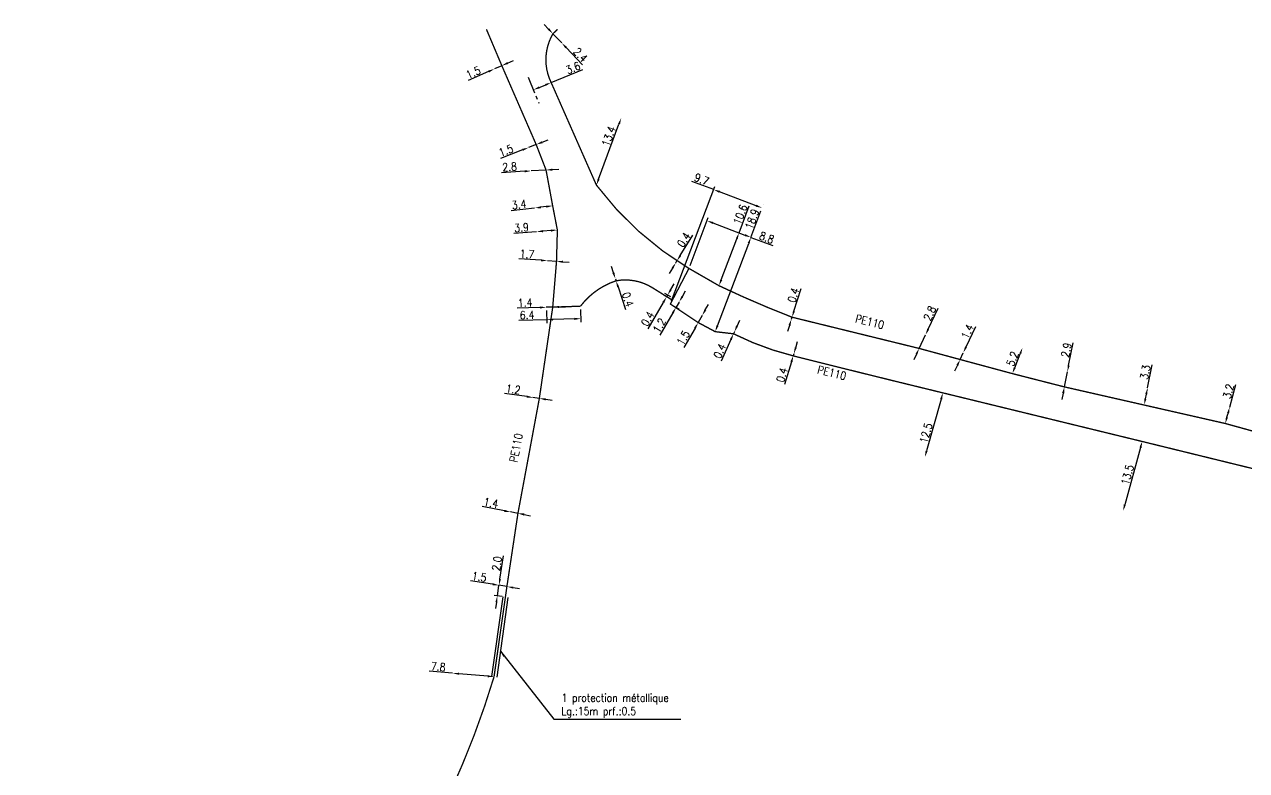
# Model space of a CAD drawing. Header units: millimetres. Extents: x 183000 to 183920, y 151989 to 153001.
# Drawn here: x 183452.9 to 183681.9, y 152861.1 to 153000.9 of the extents above; entities that cross this region are included whole.
import ezdxf
from ezdxf.enums import TextEntityAlignment as Align

# ---------------------------------------------------------------- set-up
doc = ezdxf.new("R2010")
doc.units = ezdxf.units.MM
doc.header["$MEASUREMENT"] = 0
doc.header["$PDMODE"] = 34
doc.linetypes.add('CENTER', pattern=[50.8, 31.75, -6.35, 6.35, -6.35])
doc.linetypes.add('L_100_PE', pattern=[14, 10, -1.5, 1, -1.5])
doc.layers.get('DEFPOINTS').update_dxf_attribs({"linetype": 'CONTINUOUS'})
doc.layers.add('L_140', color=3, linetype='CONTINUOUS')
doc.layers.add('L_420', color=7, linetype='CONTINUOUS')
doc.styles.get("Standard").update_dxf_attribs({"font": 'romans.shx', "width": 0.85})
doc.dimstyles.get("Standard").update_dxf_attribs({"dimtxt": 1.5, "dimasz": 1.2, "dimexe": 0.625, "dimexo": 0.625, "dimgap": 0.25, "dimtad": 1, "dimdec": 1, "dimzin": 0, "dimdsep": 46, "dimtxsty": 'Standard', "dimcen": -0.5, "dimadec": 0, "dimazin": 0, "dimtfac": 1, "dimtdec": 1, "dimtmove": 0, "dimatfit": 3, "dimfxl": 1, "dimtolj": 1, "dimtzin": 0, "dimarcsym": 0})

# ---------------------------------------------------------------- blocks, each defined once
blk = doc.blocks.new('*D226')
at = {"layer": 'DEFPOINTS', "color": 0, "linetype": 'Continuous'}
for p in [(183533.11, 152879.32), (183533.11, 152879.32), (183540.88, 152878.66)]:
    blk.add_point(p, dxfattribs=at)
at = {"layer": 'L_140', "color": 0, "linetype": 'Continuous', "lineweight": -2}
for p, q in [((183533.11, 152879.32), (183528.75, 152879.68)), ((183539.69, 152878.76), (183534.31, 152879.22))]:
    blk.add_line(p, q, dxfattribs=at)
at = {"layer": 'L_140', "color": 0, "linetype": 'Continuous'}
for points in [[(183534.32, 152879.41), (183534.29, 152879.02), (183533.11, 152879.32)], [(183539.7, 152878.96), (183539.67, 152878.56), (183540.88, 152878.66)]]:
    blk.add_solid(points, dxfattribs=at)
at = {"layer": 'L_140', "color": 0, "linetype": 'Continuous', "insert": (183530.42, 152880.55), "char_height": 1.5, "attachment_point": 5, "rotation": 355.1793}
blk.add_mtext('\\A1;7.8', dxfattribs=at)
blk = doc.blocks.new('*D227')
at = {"layer": 'DEFPOINTS', "color": 0, "linetype": 'Continuous'}
for p in [(183541.8, 152895.78), (183541.8, 152895.78), (183543, 152893.58)]:
    blk.add_point(p, dxfattribs=at)
at = {"layer": 'L_140', "color": 0, "linetype": 'Continuous', "lineweight": -2}
for p, q in [((183541.98, 152896.97), (183542.64, 152901.29)), ((183541.5, 152893.81), (183541.8, 152895.78)), ((183542.38, 152893.67), (183540.88, 152893.9)), ((183541.32, 152892.62), (183541.13, 152891.43))]:
    blk.add_line(p, q, dxfattribs=at)
at = {"layer": 'L_140', "color": 0, "linetype": 'Continuous'}
for points in [[(183541.78, 152897), (183542.18, 152896.94), (183541.8, 152895.78)], [(183541.12, 152892.65), (183541.51, 152892.59), (183541.5, 152893.81)]]:
    blk.add_solid(points, dxfattribs=at)
at = {"layer": 'L_140', "color": 0, "linetype": 'Continuous', "insert": (183541.41, 152899.87), "char_height": 1.5, "attachment_point": 5, "rotation": 81.2973}
blk.add_mtext('\\A1;2.0', dxfattribs=at)
blk = doc.blocks.new('*D228')
at = {"layer": 'DEFPOINTS', "color": 0, "linetype": 'Continuous'}
for p in [(183541.8, 152895.8), (183541.8, 152895.8), (183543.29, 152895.56)]:
    blk.add_point(p, dxfattribs=at)
at = {"layer": 'L_140', "color": 0, "linetype": 'Continuous', "lineweight": -2}
for p, q in [((183540.62, 152895.99), (183536.48, 152896.65)), ((183543.29, 152895.56), (183541.8, 152895.8)), ((183544.47, 152895.37), (183545.66, 152895.18))]:
    blk.add_line(p, q, dxfattribs=at)
at = {"layer": 'L_140', "color": 0, "linetype": 'Continuous'}
for points in [[(183540.65, 152896.18), (183540.59, 152895.79), (183541.8, 152895.8)], [(183544.5, 152895.57), (183544.44, 152895.17), (183543.29, 152895.56)]]:
    blk.add_solid(points, dxfattribs=at)
at = {"layer": 'L_140', "color": 0, "linetype": 'Continuous', "insert": (183538.12, 152897.4), "char_height": 1.5, "attachment_point": 5, "rotation": 350.9401}
blk.add_mtext('\\A1;1.5', dxfattribs=at)
blk = doc.blocks.new('*D229')
at = {"layer": 'DEFPOINTS', "color": 0, "linetype": 'Continuous'}
for p in [(183543.99, 152909.54), (183543.99, 152909.54), (183545.36, 152909.28)]:
    blk.add_point(p, dxfattribs=at)
at = {"layer": 'L_140', "color": 0, "linetype": 'Continuous', "lineweight": -2}
for p, q in [((183542.81, 152909.76), (183538.63, 152910.54)), ((183545.36, 152909.28), (183543.99, 152909.54)), ((183546.54, 152909.06), (183547.72, 152908.84))]:
    blk.add_line(p, q, dxfattribs=at)
at = {"layer": 'L_140', "color": 0, "linetype": 'Continuous'}
for points in [[(183542.85, 152909.95), (183542.77, 152909.56), (183543.99, 152909.54)], [(183546.58, 152909.26), (183546.51, 152908.86), (183545.36, 152909.28)]]:
    blk.add_solid(points, dxfattribs=at)
at = {"layer": 'L_140', "color": 0, "linetype": 'Continuous', "insert": (183540.31, 152911.24), "char_height": 1.5, "attachment_point": 5, "rotation": 349.4264}
blk.add_mtext('\\A1;1.4', dxfattribs=at)
blk = doc.blocks.new('*D230')
at = {"layer": 'DEFPOINTS', "color": 0, "linetype": 'Continuous'}
for p in [(183548.18, 152930.99), (183548.18, 152930.99), (183549.37, 152930.82)]:
    blk.add_point(p, dxfattribs=at)
at = {"layer": 'L_140', "color": 0, "linetype": 'Continuous', "lineweight": -2}
for p, q in [((183547, 152931.16), (183542.85, 152931.76)), ((183549.37, 152930.82), (183548.18, 152930.99)), ((183550.56, 152930.65), (183551.75, 152930.47))]:
    blk.add_line(p, q, dxfattribs=at)
at = {"layer": 'L_140', "color": 0, "linetype": 'Continuous'}
for points in [[(183547.03, 152931.36), (183546.97, 152930.96), (183548.18, 152930.99)], [(183550.59, 152930.84), (183550.53, 152930.45), (183549.37, 152930.82)]]:
    blk.add_solid(points, dxfattribs=at)
at = {"layer": 'L_140', "color": 0, "linetype": 'Continuous', "insert": (183544.47, 152932.54), "char_height": 1.5, "attachment_point": 5, "rotation": 351.7727}
blk.add_mtext('\\A1;1.2', dxfattribs=at)
blk = doc.blocks.new('*D231')
at = {"layer": 'DEFPOINTS', "color": 0, "linetype": 'Continuous'}
for p in [(183550.68, 152947.9), (183550.68, 152947.9), (183551.88, 152947.93)]:
    blk.add_point(p, dxfattribs=at)
at = {"layer": 'L_140', "color": 0, "linetype": 'Continuous', "lineweight": -2}
for p, q in [((183549.48, 152947.86), (183545.23, 152947.72)), ((183551.88, 152947.93), (183550.68, 152947.9)), ((183553.08, 152947.97), (183554.28, 152948.01))]:
    blk.add_line(p, q, dxfattribs=at)
at = {"layer": 'L_140', "color": 0, "linetype": 'Continuous'}
for points in [[(183549.47, 152948.06), (183549.49, 152947.66), (183550.68, 152947.9)], [(183553.07, 152948.17), (183553.08, 152947.77), (183551.88, 152947.93)]]:
    blk.add_solid(points, dxfattribs=at)
at = {"layer": 'L_140', "color": 0, "linetype": 'Continuous', "insert": (183546.72, 152948.77), "char_height": 1.5, "attachment_point": 5, "rotation": 1.8009}
blk.add_mtext('\\A1;1.4', dxfattribs=at)
blk = doc.blocks.new('*D232')
at = {"layer": 'DEFPOINTS', "color": 0, "linetype": 'Continuous'}
for p in [(183550.68, 152947.9), (183557.08, 152948.1), (183550.75, 152945.57)]:
    blk.add_point(p, dxfattribs=at)
at = {"layer": 'L_140', "color": 0, "linetype": 'Continuous', "lineweight": -2}
for p, q in [((183550.7, 152947.27), (183550.77, 152944.94)), ((183557.1, 152947.47), (183557.17, 152945.14)), ((183550.75, 152945.57), (183545.52, 152945.4)), ((183555.95, 152945.73), (183551.95, 152945.6))]:
    blk.add_line(p, q, dxfattribs=at)
at = {"layer": 'L_140', "color": 0, "linetype": 'Continuous'}
for points in [[(183551.94, 152945.8), (183551.96, 152945.4), (183550.75, 152945.57)], [(183555.94, 152945.93), (183555.96, 152945.53), (183557.15, 152945.77)]]:
    blk.add_solid(points, dxfattribs=at)
at = {"layer": 'L_140', "color": 0, "linetype": 'Continuous', "insert": (183547.07, 152946.45), "char_height": 1.5, "attachment_point": 5, "rotation": 1.8009}
blk.add_mtext('\\A1;6.4', dxfattribs=at)
blk = doc.blocks.new('*D234')
at = {"layer": 'DEFPOINTS', "color": 0, "linetype": 'Continuous'}
for p in [(183550.89, 152956.62), (183550.89, 152956.62), (183552.59, 152956.5)]:
    blk.add_point(p, dxfattribs=at)
at = {"layer": 'L_140', "color": 0, "linetype": 'Continuous', "lineweight": -2}
for p, q in [((183549.69, 152956.7), (183545.51, 152956.97)), ((183552.59, 152956.5), (183550.89, 152956.62)), ((183553.78, 152956.42), (183554.98, 152956.34))]:
    blk.add_line(p, q, dxfattribs=at)
at = {"layer": 'L_140', "color": 0, "linetype": 'Continuous'}
for points in [[(183549.7, 152956.9), (183549.68, 152956.5), (183550.89, 152956.62)], [(183553.8, 152956.62), (183553.77, 152956.22), (183552.59, 152956.5)]]:
    blk.add_solid(points, dxfattribs=at)
at = {"layer": 'L_140', "color": 0, "linetype": 'Continuous', "insert": (183547.07, 152957.87), "char_height": 1.5, "attachment_point": 5, "rotation": 356.1889}
blk.add_mtext('\\A1;1.7', dxfattribs=at)
blk = doc.blocks.new('*D235')
at = {"layer": 'DEFPOINTS', "color": 0, "linetype": 'Continuous'}
for p in [(183548.86, 152962.06), (183548.86, 152962.06), (183552.75, 152962.38)]:
    blk.add_point(p, dxfattribs=at)
at = {"layer": 'L_140', "color": 0, "linetype": 'Continuous', "lineweight": -2}
for p, q in [((183548.86, 152962.06), (183544.57, 152961.7)), ((183551.55, 152962.28), (183550.06, 152962.16))]:
    blk.add_line(p, q, dxfattribs=at)
at = {"layer": 'L_140', "color": 0, "linetype": 'Continuous'}
for points in [[(183550.04, 152962.36), (183550.07, 152961.96), (183548.86, 152962.06)], [(183551.54, 152962.48), (183551.57, 152962.08), (183552.75, 152962.38)]]:
    blk.add_solid(points, dxfattribs=at)
at = {"layer": 'L_140', "color": 0, "linetype": 'Continuous', "insert": (183546.03, 152962.83), "char_height": 1.5, "attachment_point": 5, "rotation": 4.7794}
blk.add_mtext('\\A1;3.9', dxfattribs=at)
blk = doc.blocks.new('*D236')
at = {"layer": 'DEFPOINTS', "color": 0, "linetype": 'Continuous'}
for p in [(183548.49, 152966.5), (183548.49, 152966.5), (183551.87, 152966.91)]:
    blk.add_point(p, dxfattribs=at)
at = {"layer": 'L_140', "color": 0, "linetype": 'Continuous', "lineweight": -2}
for p, q in [((183548.49, 152966.5), (183544.09, 152965.96)), ((183550.67, 152966.76), (183549.68, 152966.64))]:
    blk.add_line(p, q, dxfattribs=at)
at = {"layer": 'L_140', "color": 0, "linetype": 'Continuous'}
for points in [[(183549.66, 152966.84), (183549.71, 152966.44), (183548.49, 152966.5)], [(183550.65, 152966.96), (183550.7, 152966.56), (183551.87, 152966.91)]]:
    blk.add_solid(points, dxfattribs=at)
at = {"layer": 'L_140', "color": 0, "linetype": 'Continuous', "insert": (183545.57, 152967.15), "char_height": 1.5, "attachment_point": 5, "rotation": 6.9338}
blk.add_mtext('\\A1;3.4', dxfattribs=at)
blk = doc.blocks.new('*D237')
at = {"layer": 'DEFPOINTS', "color": 0, "linetype": 'Continuous'}
for p in [(183547.83, 152973.45), (183547.83, 152973.45), (183550.63, 152973.62)]:
    blk.add_point(p, dxfattribs=at)
at = {"layer": 'L_140', "color": 0, "linetype": 'Continuous', "lineweight": -2}
for p, q in [((183546.63, 152973.38), (183542.27, 152973.11)), ((183550.63, 152973.62), (183547.83, 152973.45)), ((183551.82, 152973.69), (183553.02, 152973.77))]:
    blk.add_line(p, q, dxfattribs=at)
at = {"layer": 'L_140', "color": 0, "linetype": 'Continuous'}
for points in [[(183546.62, 152973.58), (183546.65, 152973.18), (183547.83, 152973.45)], [(183551.81, 152973.89), (183551.84, 152973.49), (183550.63, 152973.62)]]:
    blk.add_solid(points, dxfattribs=at)
at = {"layer": 'L_140', "color": 0, "linetype": 'Continuous', "insert": (183543.79, 152974.21), "char_height": 1.5, "attachment_point": 5, "rotation": 3.4757}
blk.add_mtext('\\A1;2.8', dxfattribs=at)
blk = doc.blocks.new('*D238')
at = {"layer": 'DEFPOINTS', "color": 0, "linetype": 'Continuous'}
for p in [(183547.35, 152977.83), (183547.35, 152977.83), (183548.78, 152978.39)]:
    blk.add_point(p, dxfattribs=at)
at = {"layer": 'L_140', "color": 0, "linetype": 'Continuous', "lineweight": -2}
for p, q in [((183549.9, 152978.82), (183551.02, 152979.26)), ((183546.23, 152977.4), (183542.08, 152975.79)), ((183548.78, 152978.39), (183547.35, 152977.83))]:
    blk.add_line(p, q, dxfattribs=at)
at = {"layer": 'L_140', "color": 0, "linetype": 'Continuous'}
for points in [[(183549.83, 152979.01), (183549.97, 152978.64), (183548.78, 152978.39)], [(183546.16, 152977.59), (183546.3, 152977.21), (183547.35, 152977.83)]]:
    blk.add_solid(points, dxfattribs=at)
at = {"layer": 'L_140', "color": 0, "linetype": 'Continuous', "insert": (183543.11, 152977.27), "char_height": 1.5, "attachment_point": 5, "rotation": 21.1647}
blk.add_mtext('\\A1;1.5', dxfattribs=at)
blk = doc.blocks.new('*D239')
at = {"layer": 'DEFPOINTS', "color": 0, "linetype": 'Continuous'}
for p in [(183542.34, 152993.17), (183540.96, 152992.56), (183540.96, 152992.56)]:
    blk.add_point(p, dxfattribs=at)
at = {"layer": 'L_140', "color": 0, "linetype": 'Continuous', "lineweight": -2}
for p, q in [((183542.34, 152993.17), (183540.96, 152992.56)), ((183543.43, 152993.66), (183544.53, 152994.15)), ((183539.87, 152992.08), (183536.04, 152990.38))]:
    blk.add_line(p, q, dxfattribs=at)
at = {"layer": 'L_140', "color": 0, "linetype": 'Continuous'}
for points in [[(183543.35, 152993.84), (183543.51, 152993.48), (183542.34, 152993.17)], [(183539.79, 152992.26), (183539.95, 152991.89), (183540.96, 152992.56)]]:
    blk.add_solid(points, dxfattribs=at)
at = {"layer": 'L_140', "color": 0, "linetype": 'Continuous', "insert": (183537, 152991.9), "char_height": 1.5, "attachment_point": 5, "rotation": 23.9397}
blk.add_mtext('\\A1;1.5', dxfattribs=at)
blk = doc.blocks.new('*D240')
at = {"layer": 'DEFPOINTS', "color": 0, "linetype": 'Continuous'}
for p in [(183563.63, 152953.24), (183563.63, 152953.24), (183563.75, 152952.86)]:
    blk.add_point(p, dxfattribs=at)
at = {"layer": 'L_140', "color": 0, "linetype": 'Continuous', "lineweight": -2}
for p, q in [((183563.25, 152954.38), (183562.88, 152955.52)), ((183563.63, 152953.24), (183563.75, 152952.86)), ((183564.13, 152951.72), (183565.51, 152947.51))]:
    blk.add_line(p, q, dxfattribs=at)
at = {"layer": 'L_140', "color": 0, "linetype": 'Continuous'}
for points in [[(183563.44, 152954.44), (183563.06, 152954.32), (183563.63, 152953.24)], [(183564.32, 152951.78), (183563.94, 152951.66), (183563.75, 152952.86)]]:
    blk.add_solid(points, dxfattribs=at)
at = {"layer": 'L_140', "color": 0, "linetype": 'Continuous', "insert": (183565.96, 152949.36), "char_height": 1.5, "attachment_point": 5, "rotation": 288.1986}
blk.add_mtext('\\A1;0.4', dxfattribs=at)
blk = doc.blocks.new('*D241')
at = {"layer": 'DEFPOINTS', "color": 0, "linetype": 'Continuous'}
for p in [(183573.42, 152950.2), (183574.33, 152949.21), (183574.53, 152949.55)]:
    blk.add_point(p, dxfattribs=at)
at = {"layer": 'L_140', "color": 0, "linetype": 'Continuous', "lineweight": -2}
for p, q in [((183574.02, 152951.23), (183574.63, 152952.27)), ((183573.79, 152949.52), (183572.68, 152950.17)), ((183573.99, 152949.87), (183572.88, 152950.51)), ((183573.42, 152950.2), (183573.22, 152949.85)), ((183572.61, 152948.82), (183569.72, 152943.84))]:
    blk.add_line(p, q, dxfattribs=at)
at = {"layer": 'L_140', "color": 0, "linetype": 'Continuous'}
for points in [[(183572.44, 152948.92), (183572.79, 152948.71), (183573.22, 152949.85)], [(183573.85, 152951.34), (183574.2, 152951.13), (183573.42, 152950.2)]]:
    blk.add_solid(points, dxfattribs=at)
at = {"layer": 'L_140', "color": 0, "linetype": 'Continuous', "insert": (183569.67, 152945.74), "char_height": 1.5, "attachment_point": 5, "rotation": 59.7736}
blk.add_mtext('\\A1;0.4', dxfattribs=at)
blk = doc.blocks.new('*D242')
at = {"layer": 'DEFPOINTS', "color": 0, "linetype": 'Continuous'}
for p in [(183573.93, 152948.51), (183575.58, 152948.88), (183575.58, 152948.88)]:
    blk.add_point(p, dxfattribs=at)
at = {"layer": 'L_140', "color": 0, "linetype": 'Continuous', "lineweight": -2}
for p, q in [((183576.18, 152949.92), (183576.78, 152950.96)), ((183574.39, 152946.85), (183571.97, 152942.7)), ((183574.47, 152948.2), (183575.54, 152947.58)), ((183575.58, 152948.88), (183575, 152947.89))]:
    blk.add_line(p, q, dxfattribs=at)
at = {"layer": 'L_140', "color": 0, "linetype": 'Continuous'}
for points in [[(183576.01, 152950.02), (183576.35, 152949.82), (183575.58, 152948.88)], [(183574.22, 152946.95), (183574.57, 152946.75), (183575, 152947.89)]]:
    blk.add_solid(points, dxfattribs=at)
at = {"layer": 'L_140', "color": 0, "linetype": 'Continuous', "insert": (183571.86, 152944.49), "char_height": 1.5, "attachment_point": 5, "rotation": 59.7736}
blk.add_mtext('\\A1;1.2', dxfattribs=at)
blk = doc.blocks.new('*D243')
at = {"layer": 'DEFPOINTS', "color": 0, "linetype": 'Continuous'}
for p in [(183579.14, 152945.04), (183579.89, 152946.35), (183579.89, 152946.35)]:
    blk.add_point(p, dxfattribs=at)
at = {"layer": 'L_140', "color": 0, "linetype": 'Continuous', "lineweight": -2}
for p, q in [((183580.48, 152947.39), (183581.08, 152948.43)), ((183579.89, 152946.35), (183579.14, 152945.04)), ((183578.55, 152944), (183576.47, 152940.36))]:
    blk.add_line(p, q, dxfattribs=at)
at = {"layer": 'L_140', "color": 0, "linetype": 'Continuous'}
for points in [[(183580.31, 152947.49), (183580.66, 152947.29), (183579.89, 152946.35)], [(183578.38, 152944.1), (183578.72, 152943.9), (183579.14, 152945.04)]]:
    blk.add_solid(points, dxfattribs=at)
at = {"layer": 'L_140', "color": 0, "linetype": 'Continuous', "insert": (183576.35, 152942.16), "char_height": 1.5, "attachment_point": 5, "rotation": 60.292}
blk.add_mtext('\\A1;1.5', dxfattribs=at)
blk = doc.blocks.new('*D244')
at = {"layer": 'DEFPOINTS', "color": 0, "linetype": 'Continuous'}
for p in [(183585.77, 152942.93), (183585.93, 152943.29), (183585.93, 152943.29)]:
    blk.add_point(p, dxfattribs=at)
at = {"layer": 'L_140', "color": 0, "linetype": 'Continuous', "lineweight": -2}
for p, q in [((183586.43, 152944.38), (183586.93, 152945.48)), ((183585.93, 152943.29), (183585.77, 152942.93)), ((183585.27, 152941.84), (183583.44, 152937.8))]:
    blk.add_line(p, q, dxfattribs=at)
at = {"layer": 'L_140', "color": 0, "linetype": 'Continuous'}
for points in [[(183585.09, 152941.92), (183585.45, 152941.75), (183585.77, 152942.93)], [(183586.25, 152944.47), (183586.61, 152944.3), (183585.93, 152943.29)]]:
    blk.add_solid(points, dxfattribs=at)
at = {"layer": 'L_140', "color": 0, "linetype": 'Continuous', "insert": (183583.2, 152939.69), "char_height": 1.5, "attachment_point": 5, "rotation": 65.534}
blk.add_mtext('\\A1;0.4', dxfattribs=at)
blk = doc.blocks.new('*D245')
at = {"layer": 'DEFPOINTS', "color": 0, "linetype": 'Continuous'}
for p in [(183596.97, 152938.79), (183597.08, 152939.18), (183597.08, 152939.18)]:
    blk.add_point(p, dxfattribs=at)
at = {"layer": 'L_140', "color": 0, "linetype": 'Continuous', "lineweight": -2}
for p, q in [((183597.43, 152940.33), (183597.77, 152941.48)), ((183596.63, 152937.65), (183595.35, 152933.4)), ((183597.08, 152939.18), (183596.97, 152938.79))]:
    blk.add_line(p, q, dxfattribs=at)
at = {"layer": 'L_140', "color": 0, "linetype": 'Continuous'}
for points in [[(183597.24, 152940.38), (183597.62, 152940.27), (183597.08, 152939.18)], [(183596.43, 152937.7), (183596.82, 152937.59), (183596.97, 152938.79)]]:
    blk.add_solid(points, dxfattribs=at)
at = {"layer": 'L_140', "color": 0, "linetype": 'Continuous', "insert": (183594.86, 152935.23), "char_height": 1.5, "attachment_point": 5, "rotation": 73.3179}
blk.add_mtext('\\A1;0.4', dxfattribs=at)
blk = doc.blocks.new('*D246')
at = {"layer": 'DEFPOINTS', "color": 0, "linetype": 'Continuous'}
for p in [(183625.01, 152931.86), (183621.64, 152919.83), (183621.64, 152919.83)]:
    blk.add_point(p, dxfattribs=at)
at = {"layer": 'L_140', "color": 0, "linetype": 'Continuous', "lineweight": -2}
blk.add_line((183624.69, 152930.71), (183621.96, 152920.98), dxfattribs=at)
at = {"layer": 'L_140', "color": 0, "linetype": 'Continuous'}
for points in [[(183624.5, 152930.76), (183624.88, 152930.65), (183625.01, 152931.86)], [(183621.77, 152921.04), (183622.15, 152920.93), (183621.64, 152919.83)]]:
    blk.add_solid(points, dxfattribs=at)
at = {"layer": 'L_140', "color": 0, "linetype": 'Continuous', "insert": (183621.86, 152924.32), "char_height": 1.5, "attachment_point": 5, "rotation": 74.3297}
blk.add_mtext('\\A1;12.5', dxfattribs=at)
blk = doc.blocks.new('*D247')
at = {"layer": 'DEFPOINTS', "color": 0, "linetype": 'Continuous'}
for p in [(183662.37, 152922.75), (183658.8, 152909.74), (183658.8, 152909.74)]:
    blk.add_point(p, dxfattribs=at)
at = {"layer": 'L_140', "color": 0, "linetype": 'Continuous', "lineweight": -2}
blk.add_line((183662.06, 152921.6), (183659.12, 152910.89), dxfattribs=at)
at = {"layer": 'L_140', "color": 0, "linetype": 'Continuous'}
for points in [[(183661.86, 152921.65), (183662.25, 152921.54), (183662.37, 152922.75)], [(183658.93, 152910.95), (183659.31, 152910.84), (183658.8, 152909.74)]]:
    blk.add_solid(points, dxfattribs=at)
at = {"layer": 'L_140', "color": 0, "linetype": 'Continuous', "insert": (183659.62, 152916.51), "char_height": 1.5, "attachment_point": 5, "rotation": 74.6577}
blk.add_mtext('\\A1;13.5', dxfattribs=at)
blk = doc.blocks.new('*D320')
at = {"layer": 'DEFPOINTS', "color": 0, "linetype": 'Continuous'}
for p in [(183678.78, 152929.21), (183678.78, 152929.21), (183677.95, 152926.12)]:
    blk.add_point(p, dxfattribs=at)
at = {"layer": 'L_140', "color": 0, "linetype": 'Continuous', "lineweight": -2}
for p, q in [((183678.78, 152929.21), (183679.92, 152933.43)), ((183678.26, 152927.28), (183678.47, 152928.05))]:
    blk.add_line(p, q, dxfattribs=at)
at = {"layer": 'L_140', "color": 0, "linetype": 'Continuous'}
for points in [[(183678.28, 152928.1), (183678.66, 152928), (183678.78, 152929.21)], [(183678.07, 152927.33), (183678.46, 152927.23), (183677.95, 152926.12)]]:
    blk.add_solid(points, dxfattribs=at)
at = {"layer": 'L_140', "color": 0, "linetype": 'Continuous', "insert": (183678.54, 152932.16), "char_height": 1.5, "attachment_point": 5, "rotation": 74.9165}
blk.add_mtext('\\A1;3.2', dxfattribs=at)
blk = doc.blocks.new('*D321')
at = {"layer": 'DEFPOINTS', "color": 0, "linetype": 'Continuous'}
for p in [(183663.39, 152932.82), (183663.39, 152932.82), (183662.74, 152929.58)]:
    blk.add_point(p, dxfattribs=at)
at = {"layer": 'L_140', "color": 0, "linetype": 'Continuous', "lineweight": -2}
for p, q in [((183663.39, 152932.82), (183664.25, 152937.1)), ((183662.98, 152930.76), (183663.16, 152931.64))]:
    blk.add_line(p, q, dxfattribs=at)
at = {"layer": 'L_140', "color": 0, "linetype": 'Continuous'}
for points in [[(183662.78, 152930.8), (183663.17, 152930.72), (183662.74, 152929.58)], [(183662.96, 152931.68), (183663.35, 152931.6), (183663.39, 152932.82)]]:
    blk.add_solid(points, dxfattribs=at)
at = {"layer": 'L_140', "color": 0, "linetype": 'Continuous', "insert": (183662.96, 152935.74), "char_height": 1.5, "attachment_point": 5, "rotation": 78.6742}
blk.add_mtext('\\A1;3.3', dxfattribs=at)
blk = doc.blocks.new('*D322')
at = {"layer": 'DEFPOINTS', "color": 0, "linetype": 'Continuous'}
for p in [(183648.36, 152935.83), (183648.36, 152935.83), (183647.79, 152932.98)]:
    blk.add_point(p, dxfattribs=at)
at = {"layer": 'L_140', "color": 0, "linetype": 'Continuous', "lineweight": -2}
for p, q in [((183648.59, 152937), (183649.44, 152941.23)), ((183647.79, 152932.98), (183648.36, 152935.83)), ((183647.55, 152931.81), (183647.32, 152930.63))]:
    blk.add_line(p, q, dxfattribs=at)
at = {"layer": 'L_140', "color": 0, "linetype": 'Continuous'}
for points in [[(183648.4, 152937.04), (183648.79, 152936.96), (183648.36, 152935.83)], [(183647.36, 152931.85), (183647.75, 152931.77), (183647.79, 152932.98)]]:
    blk.add_solid(points, dxfattribs=at)
at = {"layer": 'L_140', "color": 0, "linetype": 'Continuous', "insert": (183648.15, 152939.9), "char_height": 1.5, "attachment_point": 5, "rotation": 78.6749}
blk.add_mtext('\\A1;2.9', dxfattribs=at)
blk = doc.blocks.new('*D323')
at = {"layer": 'DEFPOINTS', "color": 0, "linetype": 'Continuous'}
for p in [(183639.94, 152940.31), (183639.94, 152940.31), (183638.04, 152935.47)]:
    blk.add_point(p, dxfattribs=at)
at = {"layer": 'L_140', "color": 0, "linetype": 'Continuous', "lineweight": -2}
blk.add_line((183638.48, 152936.58), (183639.5, 152939.19), dxfattribs=at)
at = {"layer": 'L_140', "color": 0, "linetype": 'Continuous'}
for points in [[(183639.32, 152939.26), (183639.69, 152939.12), (183639.94, 152940.31)], [(183638.29, 152936.66), (183638.66, 152936.51), (183638.04, 152935.47)]]:
    blk.add_solid(points, dxfattribs=at)
at = {"layer": 'L_140', "color": 0, "linetype": 'Continuous', "insert": (183638.06, 152938.25), "char_height": 1.5, "attachment_point": 5, "rotation": 68.5109}
blk.add_mtext('\\A1;5.2', dxfattribs=at)
blk = doc.blocks.new('*D324')
at = {"layer": 'DEFPOINTS', "color": 0, "linetype": 'Continuous'}
for p in [(183628.25, 152938.11), (183628.84, 152939.38), (183628.84, 152939.38)]:
    blk.add_point(p, dxfattribs=at)
at = {"layer": 'L_140', "color": 0, "linetype": 'Continuous', "lineweight": -2}
for p, q in [((183629.36, 152940.47), (183631.17, 152944.31)), ((183628.25, 152938.11), (183628.84, 152939.38)), ((183627.73, 152937.03), (183627.22, 152935.94))]:
    blk.add_line(p, q, dxfattribs=at)
at = {"layer": 'L_140', "color": 0, "linetype": 'Continuous'}
for points in [[(183629.17, 152940.55), (183629.54, 152940.38), (183628.84, 152939.38)], [(183627.55, 152937.11), (183627.91, 152936.94), (183628.25, 152938.11)]]:
    blk.add_solid(points, dxfattribs=at)
at = {"layer": 'L_140', "color": 0, "linetype": 'Continuous', "insert": (183629.61, 152943.36), "char_height": 1.5, "attachment_point": 5, "rotation": 64.7448}
blk.add_mtext('\\A1;1.4', dxfattribs=at)
blk = doc.blocks.new('*D325')
at = {"layer": 'DEFPOINTS', "color": 0, "linetype": 'Continuous'}
for p in [(183621.76, 152942.72), (183621.76, 152942.72), (183620.56, 152940.19)]:
    blk.add_point(p, dxfattribs=at)
at = {"layer": 'L_140', "color": 0, "linetype": 'Continuous', "lineweight": -2}
for p, q in [((183622.27, 152943.81), (183624.13, 152947.76)), ((183620.56, 152940.19), (183621.76, 152942.72)), ((183620.05, 152939.11), (183619.54, 152938.02))]:
    blk.add_line(p, q, dxfattribs=at)
at = {"layer": 'L_140', "color": 0, "linetype": 'Continuous'}
for points in [[(183622.09, 152943.9), (183622.45, 152943.72), (183621.76, 152942.72)], [(183619.87, 152939.19), (183620.23, 152939.02), (183620.56, 152940.19)]]:
    blk.add_solid(points, dxfattribs=at)
at = {"layer": 'L_140', "color": 0, "linetype": 'Continuous', "insert": (183622.55, 152946.76), "char_height": 1.5, "attachment_point": 5, "rotation": 64.7444}
blk.add_mtext('\\A1;2.8', dxfattribs=at)
blk = doc.blocks.new('*D326')
at = {"layer": 'DEFPOINTS', "color": 0, "linetype": 'Continuous'}
for p in [(183596.62, 152945.65), (183596.62, 152945.65), (183596.74, 152946.04)]:
    blk.add_point(p, dxfattribs=at)
at = {"layer": 'L_140', "color": 0, "linetype": 'Continuous', "lineweight": -2}
for p, q in [((183597.1, 152947.18), (183598.44, 152951.41)), ((183596.26, 152944.51), (183595.9, 152943.36)), ((183596.62, 152945.65), (183596.74, 152946.04))]:
    blk.add_line(p, q, dxfattribs=at)
at = {"layer": 'L_140', "color": 0, "linetype": 'Continuous'}
for points in [[(183596.91, 152947.24), (183597.3, 152947.12), (183596.74, 152946.04)], [(183596.07, 152944.57), (183596.45, 152944.45), (183596.62, 152945.65)]]:
    blk.add_solid(points, dxfattribs=at)
at = {"layer": 'L_140', "color": 0, "linetype": 'Continuous', "insert": (183597, 152950.17), "char_height": 1.5, "attachment_point": 5, "rotation": 72.5245}
blk.add_mtext('\\A1;0.4', dxfattribs=at)
blk = doc.blocks.new('*D327')
at = {"layer": 'DEFPOINTS', "color": 0, "linetype": 'Continuous'}
for p in [(183589.03, 152961), (183589.03, 152961), (183582.34, 152943.33)]:
    blk.add_point(p, dxfattribs=at)
at = {"layer": 'L_140', "color": 0, "linetype": 'Continuous', "lineweight": -2}
for p, q in [((183589.03, 152961), (183590.92, 152966)), ((183582.76, 152944.45), (183588.61, 152959.88))]:
    blk.add_line(p, q, dxfattribs=at)
at = {"layer": 'L_140', "color": 0, "linetype": 'Continuous'}
for points in [[(183588.42, 152959.95), (183588.79, 152959.81), (183589.03, 152961)], [(183582.57, 152944.52), (183582.95, 152944.38), (183582.34, 152943.33)]]:
    blk.add_solid(points, dxfattribs=at)
at = {"layer": 'L_140', "color": 0, "linetype": 'Continuous', "insert": (183589.26, 152964.42), "char_height": 1.5, "attachment_point": 5, "rotation": 69.2485}
blk.add_mtext('\\A1;18.9', dxfattribs=at)
blk = doc.blocks.new('*D328')
at = {"layer": 'DEFPOINTS', "color": 0, "linetype": 'Continuous'}
for p in [(183586.8, 152961.85), (183586.8, 152961.85), (183583.05, 152951.94)]:
    blk.add_point(p, dxfattribs=at)
at = {"layer": 'L_140', "color": 0, "linetype": 'Continuous', "lineweight": -2}
for p, q in [((183586.8, 152961.85), (183588.72, 152966.9)), ((183583.47, 152953.06), (183586.38, 152960.73))]:
    blk.add_line(p, q, dxfattribs=at)
at = {"layer": 'L_140', "color": 0, "linetype": 'Continuous'}
for points in [[(183586.19, 152960.8), (183586.56, 152960.66), (183586.8, 152961.85)], [(183583.29, 152953.13), (183583.66, 152952.99), (183583.05, 152951.94)]]:
    blk.add_solid(points, dxfattribs=at)
at = {"layer": 'L_140', "color": 0, "linetype": 'Continuous', "insert": (183587.04, 152965.29), "char_height": 1.5, "attachment_point": 5, "rotation": 69.2478}
blk.add_mtext('\\A1;10.6', dxfattribs=at)
blk = doc.blocks.new('*D329')
at = {"layer": 'DEFPOINTS', "color": 0, "linetype": 'Continuous'}
for p in [(183589.03, 152961), (183589.03, 152961), (183577.41, 152955.18)]:
    blk.add_point(p, dxfattribs=at)
at = {"layer": 'L_140', "color": 0, "linetype": 'Continuous', "lineweight": -2}
for p, q in [((183577.64, 152955.76), (183581.02, 152964.71)), ((183581.92, 152963.7), (183587.91, 152961.43)), ((183589.03, 152961), (183593.12, 152959.46)), ((183589.25, 152961.59), (183589.25, 152961.59))]:
    blk.add_line(p, q, dxfattribs=at)
at = {"layer": 'L_140', "color": 0, "linetype": 'Continuous'}
for points in [[(183582, 152963.88), (183581.85, 152963.51), (183580.8, 152964.12)], [(183587.98, 152961.62), (183587.84, 152961.24), (183589.03, 152961)]]:
    blk.add_solid(points, dxfattribs=at)
at = {"layer": 'L_140', "color": 0, "linetype": 'Continuous', "insert": (183591.99, 152960.95), "char_height": 1.5, "attachment_point": 5, "rotation": 339.2478}
blk.add_mtext('\\A1;8.8', dxfattribs=at)
blk = doc.blocks.new('*D330')
at = {"layer": 'DEFPOINTS', "color": 0, "linetype": 'Continuous'}
for p in [(183591.12, 152966.52), (183591.12, 152966.52), (183573.93, 152948.51)]:
    blk.add_point(p, dxfattribs=at)
at = {"layer": 'L_140', "color": 0, "linetype": 'Continuous', "lineweight": -2}
for p, q in [((183574.15, 152949.1), (183582.27, 152970.54)), ((183582.05, 152969.95), (183577.96, 152971.5)), ((183590, 152966.94), (183583.17, 152969.53)), ((183591.34, 152967.1), (183591.34, 152967.1))]:
    blk.add_line(p, q, dxfattribs=at)
at = {"layer": 'L_140', "color": 0, "linetype": 'Continuous'}
for points in [[(183583.24, 152969.72), (183583.1, 152969.34), (183582.05, 152969.95)], [(183590.07, 152967.13), (183589.93, 152966.75), (183591.12, 152966.52)]]:
    blk.add_solid(points, dxfattribs=at)
at = {"layer": 'L_140', "color": 0, "linetype": 'Continuous', "insert": (183579.8, 152971.88), "char_height": 1.5, "attachment_point": 5, "rotation": 339.2478}
blk.add_mtext('\\A1;9.7', dxfattribs=at)
blk = doc.blocks.new('*D331')
at = {"layer": 'DEFPOINTS', "color": 0, "linetype": 'Continuous'}
for p in [(183574.96, 152956.25), (183575.17, 152956.59), (183575.17, 152956.59)]:
    blk.add_point(p, dxfattribs=at)
at = {"layer": 'L_140', "color": 0, "linetype": 'Continuous', "lineweight": -2}
for p, q in [((183575.8, 152957.61), (183578.12, 152961.39)), ((183574.96, 152956.25), (183575.17, 152956.59)), ((183575.7, 152956.27), (183575.7, 152956.27)), ((183574.33, 152955.23), (183573.7, 152954.21)), ((183575.49, 152955.93), (183575.49, 152955.92))]:
    blk.add_line(p, q, dxfattribs=at)
at = {"layer": 'L_140', "color": 0, "linetype": 'Continuous'}
for points in [[(183574.16, 152955.34), (183574.5, 152955.13), (183574.96, 152956.25)], [(183575.63, 152957.72), (183575.97, 152957.51), (183575.17, 152956.59)]]:
    blk.add_solid(points, dxfattribs=at)
at = {"layer": 'L_140', "color": 0, "linetype": 'Continuous', "insert": (183576.43, 152960.54), "char_height": 1.5, "attachment_point": 5, "rotation": 58.3571}
blk.add_mtext('\\A1;0.4', dxfattribs=at)
blk = doc.blocks.new('*D332')
at = {"layer": 'DEFPOINTS', "color": 0, "linetype": 'Continuous'}
for p in [(183564.72, 152983.36), (183564.72, 152983.36), (183560.07, 152970.79)]:
    blk.add_point(p, dxfattribs=at)
at = {"layer": 'L_140', "color": 0, "linetype": 'Continuous', "lineweight": -2}
blk.add_line((183560.48, 152971.92), (183564.3, 152982.23), dxfattribs=at)
at = {"layer": 'L_140', "color": 0, "linetype": 'Continuous'}
for points in [[(183564.12, 152982.3), (183564.49, 152982.16), (183564.72, 152983.36)], [(183560.3, 152971.99), (183560.67, 152971.85), (183560.07, 152970.79)]]:
    blk.add_solid(points, dxfattribs=at)
at = {"layer": 'L_140', "color": 0, "linetype": 'Continuous', "insert": (183562.39, 152979.94), "char_height": 1.5, "attachment_point": 5, "rotation": 69.6919}
blk.add_mtext('\\A1;13.4', dxfattribs=at)
blk = doc.blocks.new('*D333')
at = {"layer": 'DEFPOINTS', "color": 0, "linetype": 'Continuous'}
for p in [(183548.26, 152988.65), (183548.26, 152988.65), (183551.59, 152990.01)]:
    blk.add_point(p, dxfattribs=at)
at = {"layer": 'L_140', "color": 0, "linetype": 'Continuous', "lineweight": -2}
for p, q in [((183551.59, 152990.01), (183557.53, 152992.43)), ((183549.37, 152989.1), (183550.48, 152989.55))]:
    blk.add_line(p, q, dxfattribs=at)
at = {"layer": 'L_140', "color": 0, "linetype": 'Continuous'}
for points in [[(183549.3, 152989.29), (183549.45, 152988.92), (183548.26, 152988.65)], [(183550.41, 152989.74), (183550.56, 152989.37), (183551.59, 152990.01)]]:
    blk.add_solid(points, dxfattribs=at)
at = {"layer": 'L_140', "color": 0, "linetype": 'Continuous', "insert": (183555.69, 152992.76), "char_height": 1.5, "attachment_point": 5, "rotation": 22.1781}
blk.add_mtext('\\A1;3.6', dxfattribs=at)
blk = doc.blocks.new('*D334')
at = {"layer": 'DEFPOINTS', "color": 0, "linetype": 'Continuous'}
for p in [(183551.92, 152999.16), (183553.57, 152997.43), (183553.57, 152997.43)]:
    blk.add_point(p, dxfattribs=at)
at = {"layer": 'L_140', "color": 0, "linetype": 'Continuous', "lineweight": -2}
for p, q in [((183551.09, 153000.03), (183550.26, 153000.9)), ((183551.92, 152999.16), (183553.57, 152997.43)), ((183554.4, 152996.56), (183557.46, 152993.35))]:
    blk.add_line(p, q, dxfattribs=at)
at = {"layer": 'L_140', "color": 0, "linetype": 'Continuous'}
for points in [[(183551.24, 153000.17), (183550.95, 152999.9), (183551.92, 152999.16)], [(183554.55, 152996.7), (183554.26, 152996.42), (183553.57, 152997.43)]]:
    blk.add_solid(points, dxfattribs=at)
at = {"layer": 'L_140', "color": 0, "linetype": 'Continuous', "insert": (183557.07, 152995.21), "char_height": 1.5, "attachment_point": 5, "rotation": 313.6058}
blk.add_mtext('\\A1;2.4', dxfattribs=at)

msp = doc.modelspace()

# ---------------------------------------------------------------- linework, layer by layer
at = {"layer": 'L_140', "linetype": 'L_100_PE', "flags": 128}
for points in [[(183539.45, 153000, 0.25, 0.25, 0), (183542.34, 152993.17, 0.25, 0.25, 0), (183548.78, 152978.39, 0.25, 0.25, 0), (183550.63, 152973.62, 0.25, 0.25, 0), (183551.87, 152966.91, 0.25, 0.25, 0), (183552.75, 152962.38, 0.25, 0.25, 0), (183552.59, 152956.5, 0.25, 0.25, 0), (183551.88, 152947.93, 0.25, 0.25, 0), (183557.08, 152948.1, 0.25, 0.25, -0.151921), (183563.75, 152952.86, 0.25, 0.25, -0.188447), (183570.59, 152951.55, 0.25, 0.25, 0), (183574.33, 152949.21, 0, 0, 0)], [(183756.22, 152787.87, 0.25, 0.25, 0), (183756.96, 152788.56, 0.25, 0.25, 0), (183764.52, 152795.29, 0.25, 0.25, 0), (183773.58, 152805.65, 0.25, 0.25, 0), (183783.65, 152821.66, 0.25, 0.25, 0), (183789.52, 152830.18, 0.25, 0.25, 0), (183793.15, 152840.18, 0.25, 0.25, 0), (183796.17, 152849.54, 0.25, 0.25, 0), (183797.81, 152857.62, 0.25, 0.25, 0), (183798.92, 152869.41, 0.25, 0.25, 0), (183799.83, 152871.66, 0.25, 0.25, 0.136964), (183797.06, 152875.2, 0.25, 0.25, 0), (183793.9, 152878.39, 0.25, 0.25, 0), (183785.82, 152885.85, 0.25, 0.25, 0.106277), (183762.08, 152897.41, 0.25, 0.25, 0), (183745.41, 152901.51, 0.25, 0.25, 0), (183740.05, 152902.47, 0.25, 0.25, 0), (183731.02, 152905.42, 0.25, 0.25, 0), (183717.11, 152909.22, 0.25, 0.25, 0), (183690.43, 152915.87, 0.25, 0.25, 0), (183662.37, 152922.75, 0.25, 0.25, 0), (183625.01, 152931.86, 0.25, 0.25, -0.002142), (183596.97, 152938.79, 0.25, 0.25, -0.055572), (183585.77, 152942.93, 0.25, 0.25, 0), (183582.34, 152943.33, 0.25, 0.25, 0), (183579.14, 152945.04, 0.25, 0.25, 0), (183573.93, 152948.51, 0.25, 0.25, 0), (183577.41, 152955.18, 0.25, 0.25, 0), (183583.05, 152951.94, 0.25, 0.25, 0.018971), (183596.74, 152946.04, 0.25, 0.25, 0), (183620.56, 152940.19, 0.25, 0.25, 0), (183628.25, 152938.11, 0.25, 0.25, 0), (183638.04, 152935.47, 0.25, 0.25, 0), (183647.79, 152932.98, 0.25, 0.25, 0), (183662.74, 152929.58, 0.25, 0.25, 0), (183677.95, 152926.12, 0.25, 0.25, 0), (183697.69, 152920.66, 0.25, 0.25, 0), (183733.62, 152911.6, 0.25, 0.25, 0), (183748.12, 152908.29, 0.25, 0.25, 0.469782), (183758.85, 152914.78, 0.25, 0.25, 0), (183761.46, 152932.66, 0.25, 0.25, 0), (183761.99, 152946.49, 0.25, 0.25, 0), (183758.38, 152969.56, 0.25, 0.25, 0), (183758.28, 152970.68, 0.25, 0.25, 0), (183755.16, 152981.53, 0.25, 0.25, 0.25202), (183749.04, 152987.8, 0.25, 0.25, 0), (183745.84, 152988.26, 0.25, 0.25, -0.0632), (183742.27, 152988.73, 0.25, 0.25, -0.045528), (183724.97, 152994.14, 0.25, 0.25, -0.023015), (183715.26, 152999.01, 0.25, 0.25, -0.002517), (183713.77, 153000, 0, 0, 0)]]:
    msp.add_lwpolyline(points, format="xyseb", dxfattribs=at)
at = {"layer": 'L_140', "linetype": 'L_100_PE', "const_width": 0.25, "flags": 128}
for points in [[(183577.41, 152955.18, -0.096846), (183560.07, 152970.79), (183551.59, 152990.01, -0.25103), (183551.92, 152999.16), (183552.79, 153000)], [(183551.88, 152947.93), (183549.37, 152930.82), (183545.36, 152909.28), (183543.29, 152895.56), (183540.88, 152878.66, -0.026395), (183535.01, 152862.36), (183529.23, 152849.09), (183524.17, 152836.22), (183527.98, 152834.25, -0.046895), (183524.99, 152827.25, -0.023603), (183519.87, 152818.53), (183510.67, 152805.8), (183493.84, 152783.24), (183484.54, 152773.58), (183474.95, 152760.24), (183459.97, 152742.15), (183452.98, 152728)]]:
    msp.add_lwpolyline(points, format="xyb", dxfattribs=at)
at = {"layer": 'L_140', "color": 7, "linetype": 'CENTER', "ltscale": 0.1, "flags": 128}
msp.add_lwpolyline([(183547.29, 152991.02), (183549.29, 152986.13)], dxfattribs=at)
at = {"layer": 'L_420'}
for p, q in [((183542.5, 152893.65), (183540.39, 152878.73)), ((183543.49, 152893.51), (183541.38, 152878.59))]:
    msp.add_line(p, q, dxfattribs=at)

# ---------------------------------------------------------------- texts
at = {"layer": 'L_140', "linetype": 'Continuous', "width": 0.85}
for rotation, p in [(346.127, (183611.31, 152945.18)), (346.127, (183604.21, 152935.62)), (79.223, (183545.01, 152921.57))]:
    msp.add_text('PE110', height=1.5, rotation=rotation, dxfattribs=at).set_placement(p, align=Align.MIDDLE)
at = {"layer": 'L_420', "linetype": 'Continuous', "insert": (183553.52, 152873.23), "char_height": 1.5, "attachment_point": 4}
msp.add_mtext('1 protection métallique \\PLg.:15m prf.:0.5', dxfattribs=at)

# ---------------------------------------------------------------- dimensions: what is measured, and where the dimension line sits
at = {"layer": 'L_140', "linetype": 'Continuous'}
for base, p1, p2, angle, picture, middle in [((183553.57, 152997.43), (183551.92, 152999.16), (183553.57, 152997.43), 133.6058, '*D334', (183556.34, 152994.52)), ((183540.96, 152992.56), (183542.34, 152993.17), (183540.96, 152992.56), 23.9397, '*D239', (183537.4, 152990.98)), ((183548.26, 152988.65), (183551.59, 152990.01), (183548.26, 152988.65), 22.1781, '*D333', (183556.07, 152991.83)), ((183564.72, 152983.36), (183560.07, 152970.79), (183564.72, 152983.36), 249.6919, '*D332', (183563.32, 152979.59)), ((183547.35, 152977.83), (183548.78, 152978.39), (183547.35, 152977.83), 21.1647, '*D238', (183543.47, 152976.33)), ((183547.83, 152973.45), (183550.63, 152973.62), (183547.83, 152973.45), 3.4757, '*D237', (183543.85, 152973.21)), ((183591.12, 152966.52), (183573.93, 152948.51), (183591.12, 152966.52), 159.2478, '*D330', (183579.44, 152970.94)), ((183548.49, 152966.5), (183551.87, 152966.91), (183548.49, 152966.5), 6.9338, '*D236', (183545.7, 152966.16)), ((183586.8, 152961.85), (183583.05, 152951.94), (183586.8, 152961.85), 249.2478, '*D328', (183587.97, 152964.94)), ((183589.03, 152961), (183582.34, 152943.33), (183589.03, 152961), 249.2485, '*D327', (183590.19, 152964.06)), ((183548.86, 152962.06), (183552.75, 152962.38), (183548.86, 152962.06), 4.7794, '*D235', (183546.12, 152961.83)), ((183589.03, 152961), (183577.41, 152955.18), (183589.03, 152961), 159.2478, '*D329', (183591.64, 152960.02)), ((183575.17, 152956.59), (183574.96, 152956.25), (183575.17, 152956.59), 238.3571, '*D331', (183577.28, 152960.01)), ((183550.89, 152956.62), (183552.59, 152956.5), (183550.89, 152956.62), 356.1889, '*D234', (183547, 152956.88)), ((183563.63, 152953.24), (183563.75, 152952.86), (183563.63, 152953.24), 288.1986, '*D240', (183565.01, 152949.04)), ((183573.42, 152950.2), (183574.33, 152949.21), (183574.53, 152949.55), 239.7736, '*D241', (183570.53, 152945.24)), ((183596.62, 152945.65), (183596.74, 152946.04), (183596.62, 152945.65), 72.5245, '*D326', (183597.95, 152949.87)), ((183550.75, 152945.57), (183557.08, 152948.1), (183550.68, 152947.9), 1.8009, '*D232', (183547.1, 152945.45)), ((183579.89, 152946.35), (183579.14, 152945.04), (183579.89, 152946.35), 240.292, '*D243', (183577.21, 152941.66)), ((183621.76, 152942.72), (183620.56, 152940.19), (183621.76, 152942.72), 244.7444, '*D325', (183623.46, 152946.33)), ((183585.93, 152943.29), (183585.77, 152942.93), (183585.93, 152943.29), 245.534, '*D244', (183584.11, 152939.27)), ((183628.84, 152939.38), (183628.25, 152938.11), (183628.84, 152939.38), 244.7448, '*D324', (183630.52, 152942.93)), ((183597.08, 152939.18), (183596.97, 152938.79), (183597.08, 152939.18), 253.3179, '*D245', (183595.82, 152934.95)), ((183639.94, 152940.31), (183638.04, 152935.47), (183639.94, 152940.31), 248.5109, '*D323', (183638.99, 152937.89)), ((183648.36, 152935.83), (183647.79, 152932.98), (183648.36, 152935.83), 258.6749, '*D322', (183649.13, 152939.7)), ((183663.39, 152932.82), (183662.74, 152929.58), (183663.39, 152932.82), 258.6742, '*D321', (183663.94, 152935.55)), ((183548.18, 152930.99), (183549.37, 152930.82), (183548.18, 152930.99), 351.7727, '*D230', (183544.33, 152931.55)), ((183678.78, 152929.21), (183677.95, 152926.12), (183678.78, 152929.21), 254.9165, '*D320', (183679.51, 152931.9)), ((183621.64, 152919.83), (183625.01, 152931.86), (183621.64, 152919.83), 74.3297, '*D246', (183622.82, 152924.05)), ((183658.8, 152909.74), (183662.37, 152922.75), (183658.8, 152909.74), 74.6577, '*D247', (183660.59, 152916.24)), ((183543.99, 152909.54), (183545.36, 152909.28), (183543.99, 152909.54), 349.4264, '*D229', (183540.13, 152910.26)), ((183541.8, 152895.78), (183543, 152893.58), (183541.8, 152895.78), 261.2973, '*D227', (183542.4, 152899.72)), ((183541.8, 152895.8), (183543.29, 152895.56), (183541.8, 152895.8), 350.9401, '*D228', (183537.96, 152896.41)), ((183533.11, 152879.32), (183540.88, 152878.66), (183533.11, 152879.32), 355.1793, '*D226', (183530.33, 152879.55))]:
    dim = msp.add_linear_dim(base=base, p1=p1, p2=p2, angle=angle, dimstyle='Standard', dxfattribs=at)
    dim.commit()
    dim.dimension.update_dxf_attribs({"geometry": picture, "text_midpoint": middle, "dimtype": 160})
for base, p1, p2, angle, text, picture, middle in [((183550.68, 152947.9), (183551.88, 152947.93), (183550.68, 152947.9), 1.8009, '1.4', '*D231', (183546.76, 152947.77)), ((183575.58, 152948.88), (183573.93, 152948.51), (183575.58, 152948.88), 239.7736, '1.2', '*D242', (183572.72, 152943.99))]:
    dim = msp.add_linear_dim(base=base, p1=p1, p2=p2, angle=angle, text=text, dimstyle='Standard', dxfattribs=at)
    dim.commit()
    dim.dimension.update_dxf_attribs({"geometry": picture, "text_midpoint": middle, "dimtype": 160})

# ---------------------------------------------------------------- leaders
at = {"layer": 'L_420', "linetype": 'Continuous', "annotation_type": 0, "has_hookline": 1, "hookline_direction": 0, "text_width": 22.4}
msp.add_leader([(183542.06, 152883.43), (183552.07, 152870.73), (183553.27, 152870.73)], dimstyle='Standard', dxfattribs=at)

doc.saveas('drawing.dxf')
